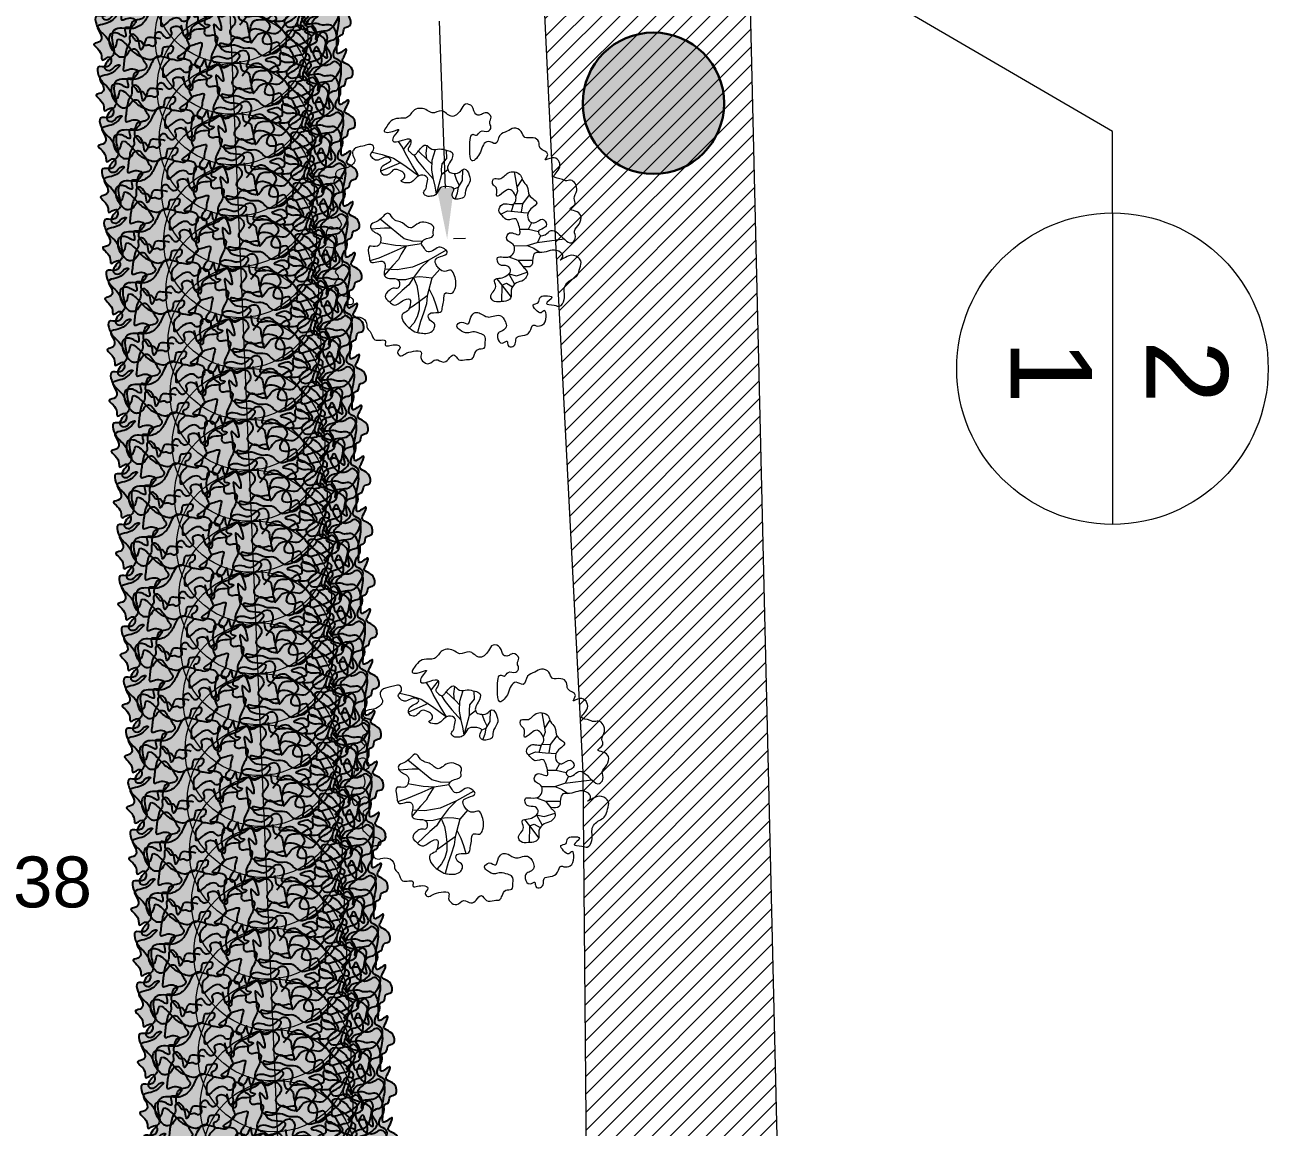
# Model space of a CAD drawing. Header units: metres. Extents: x 180 to 3220, y 13789 to 15035.
# Drawn here: x 746.47 to 758.67, y 14779.06 to 14789.88 of the extents above; entities that cross this region are included whole.
import ezdxf

# ---------------------------------------------------------------- set-up
doc = ezdxf.new("R2010")
doc.units = ezdxf.units.M
doc.header["$MEASUREMENT"] = 0
for name, color, linetype in [('0 Хранение снега', 7, 'Continuous'), ('02 Выноски план', 170, 'Continuous'), ('04 Дендроплан (растения)', 7, 'Continuous'), ('04 Дендроплан (существующие растения)', 7, 'Continuous'), ('04 Дендроплан (удаление)', 240, 'Continuous'), ('04 Посадки (привязки)', 7, 'Continuous'), ('50 Дендроплан (привязки)', 7, 'Continuous'), ('50 Дендроплан - Деревья вырубаемые', 7, 'Continuous')]:
    doc.layers.add(name, color=color, linetype=linetype)
doc.layers.get('50 Дендроплан - Деревья вырубаемые').off()
doc.styles.get("Standard").update_dxf_attribs({"font": 'arial.ttf'})
doc.dimstyles.get("Standard").update_dxf_attribs({"dimtxt": 0.18, "dimasz": 0.18, "dimexe": 0.18, "dimexo": 0.0625, "dimgap": 0.09, "dimtad": 0, "dimtih": 1, "dimtoh": 1, "dimdec": 4, "dimzin": 0, "dimdsep": 46, "dimtxsty": 'Standard', "dimcen": 0.09, "dimadec": 0, "dimazin": 0, "dimtfac": 1, "dimtdec": 4, "dimtofl": 0, "dimtmove": 0, "dimatfit": 3, "dimfxl": 1, "dimtolj": 1, "dimtzin": 0, "dimarcsym": 0})

# ---------------------------------------------------------------- blocks, each defined once
blk = doc.blocks.new('Кустарник 2 с половиной м желтый')
at = {"layer": '04 Дендроплан (растения)', "lineweight": 15, "true_color": 0xfcdf4f}
h = blk.add_hatch(color=41, dxfattribs=at)
edge = h.paths.add_edge_path()
edge.add_spline(control_points=[(-1.089, -0.544), (-1.109, -0.54), (-1.105, -0.598), (-1.157, -0.658), (-1.188, -0.541), (-1.256, -0.485), (-1.314, -0.42), (-1.336, -0.29), (-1.228, -0.332), (-1.178, -0.275), (-1.198, -0.186), (-1.292, -0.284), (-1.267, -0.154), (-1.408, -0.085), (-1.279, -0.076), (-1.28, 0.009), (-1.355, 0.09), (-1.21, 0.109), (-1.17, 0.145), (-1.118, 0.205), (-1.181, 0.207), (-1.192, 0.133), (-1.281, 0.156), (-1.264, 0.243), (-1.151, 0.299), (-1.211, 0.429), (-1.201, 0.556), (-1.088, 0.569), (-0.991, 0.547), (-0.876, 0.615), (-0.843, 0.709), (-0.79, 0.801), (-0.724, 0.779), (-0.628, 0.764), (-0.728, 0.701), (-0.718, 0.645), (-0.723, 0.556), (-0.636, 0.654), (-0.548, 0.683), (-0.508, 0.619), (-0.449, 0.639), (-0.437, 0.698), (-0.462, 0.779), (-0.628, 0.752), (-0.511, 0.826), (-0.443, 0.88), (-0.503, 0.953), (-0.462, 1.022), (-0.385, 1.065), (-0.323, 1.044), (-0.245, 1.1), (-0.34, 1.098), (-0.282, 1.195), (-0.276, 1.278), (-0.176, 1.291), (-0.096, 1.241), (-0.033, 1.305), (0.016, 1.343), (0.068, 1.347), (0.103, 1.304), (0.109, 1.249), (0.058, 1.17), (0.177, 1.18), (0.261, 1.188), (0.337, 1.113), (0.399, 1.151), (0.371, 1.193), (0.35, 1.238), (0.233, 1.242), (0.308, 1.272), (0.374, 1.3), (0.436, 1.209), (0.525, 1.238), (0.579, 1.2), (0.683, 1.184), (0.615, 1.121), (0.658, 1.044), (0.54, 1.043), (0.646, 0.993), (0.661, 0.927), (0.731, 0.896), (0.731, 0.805), (0.765, 0.85), (0.786, 0.908), (0.829, 0.81), (0.844, 0.75), (0.822, 0.673), (0.772, 0.65), (0.755, 0.587), (0.825, 0.55), (0.775, 0.391), (0.857, 0.565), (0.928, 0.479), (0.887, 0.404), (0.89, 0.312), (0.819, 0.246), (0.743, 0.24), (0.694, 0.193), (0.677, 0.123), (0.755, 0.092), (0.821, 0.127), (0.887, 0.083), (0.97, 0.118), (1.028, 0.03), (1.027, -0.055), (1.031, -0.112), (1.019, -0.227), (1.144, -0.098), (1.106, -0.207), (1.061, -0.266), (1.152, -0.292), (1.188, -0.345), (1.189, -0.423), (1.104, -0.421), (1.122, -0.502), (1.052, -0.509), (1.077, -0.581), (1.027, -0.631), (0.997, -0.734), (1.1, -0.748), (1.089, -0.834), (1.054, -0.888), (0.997, -0.975), (0.872, -0.947), (0.801, -1.05), (0.716, -1.094), (0.643, -1.11), (0.543, -1.146), (0.589, -1.037), (0.56, -0.952), (0.679, -0.949), (0.63, -1.028), (0.565, -1.07), (0.494, -1.147), (0.416, -1.19), (0.335, -1.215), (0.288, -1.161), (0.235, -1.116), (0.148, -1.142), (0.079, -1.087), (-0.002, -1.11), (-0.074, -1.124), (-0.129, -1.067), (-0.117, -1.001), (-0.164, -0.836), (-0.04, -1.016), (-0.078, -0.853), (-0.116, -0.779), (-0.175, -0.805), (-0.245, -0.838), (-0.238, -0.684), (-0.266, -0.81), (-0.332, -0.832), (-0.356, -0.766), (-0.29, -0.724), (-0.3, -0.656), (-0.255, -0.559), (-0.337, -0.593), (-0.393, -0.602), (-0.445, -0.654), (-0.44, -0.722), (-0.5, -0.763), (-0.551, -0.737), (-0.602, -0.742), (-0.621, -0.693), (-0.581, -0.682), (-0.556, -0.656), (-0.557, -0.596), (-0.609, -0.621), (-0.665, -0.611), (-0.659, -0.672), (-0.68, -0.715), (-0.729, -0.719), (-0.775, -0.752), (-0.837, -0.731), (-0.889, -0.709), (-0.938, -0.682), (-0.98, -0.632), (-1.027, -0.586), (-1.067, -0.549), (-1.089, -0.544)], knot_values=[0, 0, 0, 0, 0.061635, 0.104191, 0.20069, 0.287743, 0.399729, 0.481531, 0.568583, 0.635648, 0.684134, 0.764334, 0.826964, 0.950272, 1.013409, 1.080272, 1.168532, 1.247819, 1.394597, 1.409479, 1.427557, 1.524682, 1.581269, 1.619678, 1.756166, 1.893623, 2.000641, 2.078584, 2.195344, 2.310781, 2.440226, 2.513605, 2.588141, 2.646149, 2.719321, 2.804029, 2.845045, 2.921578, 3.054193, 3.074566, 3.134737, 3.183093, 3.249164, 3.363631, 3.441023, 3.532365, 3.596253, 3.6716, 3.744423, 3.848663, 3.888401, 3.929251, 4.013292, 4.105978, 4.181645, 4.269648, 4.365204, 4.412428, 4.465819, 4.500984, 4.571137, 4.634313, 4.70192, 4.823299, 4.931602, 4.963088, 4.996582, 5.056515, 5.138901, 5.167728, 5.247716, 5.353469, 5.422828, 5.495918, 5.573328, 5.628111, 5.697334, 5.757868, 5.811625, 5.918047, 5.97726, 6.040717, 6.066188, 6.114678, 6.180549, 6.273287, 6.345576, 6.393396, 6.433357, 6.515698, 6.599412, 6.705793, 6.763065, 6.840231, 6.950856, 7.030388, 7.110358, 7.17348, 7.231698, 7.28937, 7.379027, 7.44284, 7.507501, 7.617387, 7.685443, 7.768072, 7.824905, 7.922952, 7.986383, 8.046084, 8.12391, 8.190001, 8.250549, 8.306808, 8.375221, 8.415102, 8.465452, 8.547205, 8.634018, 8.711041, 8.772989, 8.852075, 8.921518, 9.065475, 9.156831, 9.281194, 9.341014, 9.409287, 9.513022, 9.567263, 9.647679, 9.681069, 9.793758, 9.910756, 9.986414, 10.076361, 10.126146, 10.194641, 10.276903, 10.373982, 10.431678, 10.526687, 10.577361, 10.643499, 10.756646, 10.842438, 10.960426, 11.017187, 11.086315, 11.126767, 11.211481, 11.288046, 11.339845, 11.377829, 11.455283, 11.528342, 11.600891, 11.66055, 11.710968, 11.793735, 11.850802, 11.906359, 11.97582, 12.014837, 12.053183, 12.080761, 12.123243, 12.164381, 12.20847, 12.254369, 12.311415, 12.350029, 12.388398, 12.451439, 12.512501, 12.571422, 12.629825, 12.68256, 12.767304, 12.837585, 12.837585, 12.837585, 12.837585], degree=3, periodic=0)
at = {"layer": '04 Дендроплан (растения)', "color": 7}
for points, knots in [([(-1.089, -0.544), (-1.109, -0.54), (-1.105, -0.598), (-1.157, -0.658), (-1.188, -0.541), (-1.256, -0.485), (-1.314, -0.42), (-1.336, -0.29), (-1.228, -0.332), (-1.178, -0.275), (-1.198, -0.186), (-1.292, -0.284), (-1.267, -0.154), (-1.408, -0.085), (-1.279, -0.076), (-1.28, 0.009), (-1.355, 0.09), (-1.21, 0.109), (-1.17, 0.145), (-1.118, 0.205), (-1.181, 0.207), (-1.192, 0.133), (-1.281, 0.156), (-1.264, 0.243), (-1.151, 0.299), (-1.211, 0.429), (-1.201, 0.556), (-1.088, 0.569), (-0.991, 0.547), (-0.876, 0.615), (-0.843, 0.709), (-0.79, 0.801), (-0.724, 0.779), (-0.628, 0.764), (-0.728, 0.701), (-0.718, 0.645), (-0.723, 0.556), (-0.636, 0.654), (-0.548, 0.683), (-0.508, 0.619), (-0.449, 0.639), (-0.437, 0.698), (-0.462, 0.779), (-0.628, 0.752), (-0.511, 0.826), (-0.443, 0.88), (-0.503, 0.953), (-0.462, 1.022), (-0.385, 1.065), (-0.323, 1.044), (-0.245, 1.1), (-0.34, 1.098), (-0.282, 1.195), (-0.276, 1.278), (-0.176, 1.291), (-0.096, 1.241), (-0.033, 1.305), (0.016, 1.343), (0.068, 1.347), (0.103, 1.304), (0.109, 1.249), (0.058, 1.17), (0.177, 1.18), (0.261, 1.188), (0.337, 1.113), (0.399, 1.151), (0.371, 1.193), (0.35, 1.238), (0.233, 1.242), (0.308, 1.272), (0.374, 1.3), (0.436, 1.209), (0.525, 1.238), (0.579, 1.2), (0.683, 1.184), (0.615, 1.121), (0.658, 1.044), (0.54, 1.043), (0.646, 0.993), (0.661, 0.927), (0.731, 0.896), (0.731, 0.805), (0.765, 0.85), (0.786, 0.908), (0.829, 0.81), (0.844, 0.75), (0.822, 0.673), (0.772, 0.65), (0.755, 0.587), (0.825, 0.55), (0.775, 0.391), (0.857, 0.565), (0.928, 0.479), (0.887, 0.404), (0.89, 0.312), (0.819, 0.246), (0.743, 0.24), (0.694, 0.193), (0.677, 0.123), (0.755, 0.092), (0.821, 0.127), (0.887, 0.083), (0.97, 0.118), (1.028, 0.03), (1.027, -0.055), (1.031, -0.112), (1.019, -0.227), (1.144, -0.098), (1.106, -0.207), (1.061, -0.266), (1.152, -0.292), (1.188, -0.345), (1.189, -0.423), (1.104, -0.421), (1.122, -0.502), (1.052, -0.509), (1.077, -0.581), (1.027, -0.631), (0.997, -0.734), (1.1, -0.748), (1.089, -0.834), (1.054, -0.888), (0.997, -0.975), (0.872, -0.947), (0.801, -1.05), (0.716, -1.094), (0.643, -1.11), (0.543, -1.146), (0.589, -1.037), (0.56, -0.952), (0.679, -0.949), (0.63, -1.028), (0.565, -1.07), (0.494, -1.147), (0.416, -1.19), (0.335, -1.215), (0.288, -1.161), (0.235, -1.116), (0.148, -1.142), (0.079, -1.087), (-0.002, -1.11), (-0.074, -1.124), (-0.129, -1.067), (-0.117, -1.001), (-0.164, -0.836), (-0.04, -1.016), (-0.078, -0.853), (-0.116, -0.779), (-0.175, -0.805), (-0.245, -0.838), (-0.238, -0.684), (-0.266, -0.81), (-0.332, -0.832), (-0.356, -0.766), (-0.29, -0.724), (-0.3, -0.656), (-0.255, -0.559), (-0.337, -0.593), (-0.393, -0.602), (-0.445, -0.654), (-0.44, -0.722), (-0.5, -0.763), (-0.551, -0.737), (-0.602, -0.742), (-0.621, -0.693), (-0.581, -0.682), (-0.556, -0.656), (-0.557, -0.596), (-0.609, -0.621), (-0.665, -0.611), (-0.659, -0.672), (-0.68, -0.715), (-0.729, -0.719), (-0.775, -0.752), (-0.837, -0.731), (-0.889, -0.709), (-0.938, -0.682), (-0.98, -0.632), (-1.027, -0.586), (-1.067, -0.549), (-1.089, -0.544)], [0, 0, 0, 0, 0.061635, 0.104191, 0.20069, 0.287743, 0.399729, 0.481531, 0.568583, 0.635648, 0.684134, 0.764334, 0.826964, 0.950272, 1.013409, 1.080272, 1.168532, 1.247819, 1.394597, 1.409479, 1.427557, 1.524682, 1.581269, 1.619678, 1.756166, 1.893623, 2.000641, 2.078584, 2.195344, 2.310781, 2.440226, 2.513605, 2.588141, 2.646149, 2.719321, 2.804029, 2.845045, 2.921578, 3.054193, 3.074566, 3.134737, 3.183093, 3.249164, 3.363631, 3.441023, 3.532365, 3.596253, 3.6716, 3.744423, 3.848663, 3.888401, 3.929251, 4.013292, 4.105978, 4.181645, 4.269648, 4.365204, 4.412428, 4.465819, 4.500984, 4.571137, 4.634313, 4.70192, 4.823299, 4.931602, 4.963088, 4.996582, 5.056515, 5.138901, 5.167728, 5.247716, 5.353469, 5.422828, 5.495918, 5.573328, 5.628111, 5.697334, 5.757868, 5.811625, 5.918047, 5.97726, 6.040717, 6.066188, 6.114678, 6.180549, 6.273287, 6.345576, 6.393396, 6.433357, 6.515698, 6.599412, 6.705793, 6.763065, 6.840231, 6.950856, 7.030388, 7.110358, 7.17348, 7.231698, 7.28937, 7.379027, 7.44284, 7.507501, 7.617387, 7.685443, 7.768072, 7.824905, 7.922952, 7.986383, 8.046084, 8.12391, 8.190001, 8.250549, 8.306808, 8.375221, 8.415102, 8.465452, 8.547205, 8.634018, 8.711041, 8.772989, 8.852075, 8.921518, 9.065475, 9.156831, 9.281194, 9.341014, 9.409287, 9.513022, 9.567263, 9.647679, 9.681069, 9.793758, 9.910756, 9.986414, 10.076361, 10.126146, 10.194641, 10.276903, 10.373982, 10.431678, 10.526687, 10.577361, 10.643499, 10.756646, 10.842438, 10.960426, 11.017187, 11.086315, 11.126767, 11.211481, 11.288046, 11.339845, 11.377829, 11.455283, 11.528342, 11.600891, 11.66055, 11.710968, 11.793735, 11.850802, 11.906359, 11.97582, 12.014837, 12.053183, 12.080761, 12.123243, 12.164381, 12.20847, 12.254369, 12.311415, 12.350029, 12.388398, 12.451439, 12.512501, 12.571422, 12.629825, 12.68256, 12.767304, 12.837585, 12.837585, 12.837585, 12.837585]), ([(0.736, 0.251), (0.74, 0.263), (0.752, 0.311), (0.633, 0.328), (0.72, 0.386), (0.75, 0.428), (0.771, 0.506), (0.683, 0.51), (0.694, 0.603), (0.598, 0.583), (0.533, 0.56), (0.484, 0.612), (0.507, 0.69), (0.629, 0.719), (0.544, 0.8), (0.533, 0.872), (0.435, 0.897), (0.414, 0.821), (0.324, 0.804), (0.343, 0.885), (0.357, 0.96), (0.282, 1.032), (0.212, 1.059), (0.142, 1.055), (0.109, 0.999), (0.16, 0.912), (0.058, 0.937), (0.023, 0.983), (-0.045, 0.961), (-0.057, 0.868), (-0.185, 0.94), (-0.149, 0.847), (-0.079, 0.825), (0.065, 0.83), (-0.008, 0.718), (-0.073, 0.707), (-0.13, 0.656), (-0.179, 0.722), (-0.235, 0.667), (-0.284, 0.643), (-0.344, 0.625), (-0.4, 0.595), (-0.442, 0.537), (-0.422, 0.43), (-0.505, 0.487), (-0.505, 0.542), (-0.521, 0.578), (-0.521, 0.594)], [0, 0, 0, 0, 0.039515, 0.124187, 0.193529, 0.245076, 0.309455, 0.373547, 0.432, 0.515329, 0.587711, 0.640318, 0.696289, 0.810562, 0.87463, 0.975445, 1.026252, 1.125262, 1.177225, 1.214366, 1.329161, 1.411583, 1.503728, 1.561118, 1.605714, 1.68364, 1.748811, 1.815724, 1.858894, 1.932639, 2.028574, 2.067156, 2.15751, 2.27018, 2.357134, 2.430483, 2.489245, 2.543924, 2.611399, 2.67538, 2.720283, 2.80083, 2.864286, 2.945361, 3.001407, 3.069014, 3.11738, 3.11738, 3.11738, 3.11738]), ([(0.096, -0.758), (0.105, -0.788), (0.094, -0.859), (0.192, -0.861), (0.193, -0.922), (0.214, -1.018), (0.221, -0.871), (0.305, -0.843), (0.39, -0.858), (0.435, -0.799), (0.524, -0.801), (0.456, -0.656), (0.56, -0.687), (0.606, -0.729), (0.662, -0.693), (0.741, -0.699), (0.753, -0.591), (0.86, -0.588), (0.858, -0.504), (0.827, -0.463), (0.788, -0.394), (0.732, -0.465), (0.652, -0.423), (0.672, -0.326), (0.702, -0.258), (0.736, -0.187), (0.697, -0.132), (0.623, -0.077), (0.532, -0.017), (0.488, 0.064), (0.381, 0.146), (0.508, 0.125), (0.544, 0.178), (0.617, 0.23), (0.541, 0.304), (0.44, 0.296), (0.461, 0.465), (0.356, 0.395), (0.261, 0.413), (0.292, 0.515), (0.379, 0.576), (0.289, 0.663), (0.223, 0.733), (0.128, 0.7), (0.095, 0.64), (0.064, 0.607), (0.053, 0.595)], [0, 0, 0, 0, 0.096565, 0.157341, 0.224117, 0.270893, 0.370858, 0.442792, 0.536306, 0.608894, 0.646407, 0.762996, 0.822977, 0.883526, 0.946536, 0.999043, 1.100514, 1.185498, 1.249882, 1.301885, 1.361202, 1.429422, 1.491394, 1.575229, 1.68944, 1.737777, 1.798335, 1.870755, 2.033608, 2.099877, 2.193785, 2.26587, 2.342454, 2.397568, 2.497715, 2.55312, 2.6773, 2.765085, 2.829533, 2.918859, 3.006591, 3.105393, 3.219159, 3.287235, 3.374016, 3.425019, 3.425019, 3.425019, 3.425019]), ([(-0.722, 0.458), (-0.745, 0.469), (-0.788, 0.465), (-0.86, 0.481), (-0.881, 0.419), (-0.923, 0.311), (-0.932, 0.427), (-0.951, 0.473), (-0.992, 0.511), (-1.043, 0.486), (-1.013, 0.422), (-1.06, 0.373), (-1.07, 0.313), (-1.083, 0.248), (-1.086, 0.2), (-1.097, 0.134), (-1.035, 0.163), (-0.995, 0.17), (-0.931, 0.144), (-0.965, 0.1), (-0.992, 0.061), (-1.067, 0.084), (-1.045, 0.024), (-1.04, -0.035), (-1.099, 0.005), (-1.139, 0.022), (-1.2, 0.016), (-1.215, -0.051), (-1.201, -0.119), (-1.156, -0.172), (-1.121, -0.215), (-1.075, -0.219), (-1.026, -0.203), (-1.012, -0.148), (-0.951, -0.129), (-0.917, -0.182), (-0.88, -0.223), (-0.864, -0.27), (-0.833, -0.3), (-0.851, -0.338), (-0.896, -0.355), (-0.965, -0.36), (-0.975, -0.431), (-0.992, -0.494), (-0.945, -0.521), (-0.929, -0.569), (-0.869, -0.542), (-0.852, -0.621), (-0.798, -0.588), (-0.768, -0.618), (-0.721, -0.599), (-0.729, -0.554), (-0.738, -0.518), (-0.728, -0.478), (-0.681, -0.462), (-0.659, -0.504), (-0.625, -0.539), (-0.578, -0.521), (-0.566, -0.48), (-0.594, -0.436), (-0.532, -0.404), (-0.479, -0.43), (-0.468, -0.471), (-0.456, -0.519), (-0.4, -0.488), (-0.434, -0.428), (-0.411, -0.371), (-0.419, -0.284), (-0.357, -0.297), (-0.306, -0.316), (-0.326, -0.382), (-0.278, -0.401), (-0.237, -0.433), (-0.269, -0.49), (-0.212, -0.516), (-0.173, -0.493), (-0.117, -0.515), (-0.129, -0.565), (-0.138, -0.623), (-0.178, -0.676), (-0.191, -0.742), (-0.155, -0.774), (-0.108, -0.767), (-0.086, -0.82), (-0.03, -0.8), (0.022, -0.782), (0.069, -0.824), (0.08, -0.88), (0.045, -0.921), (0.009, -0.965), (0.035, -1.006), (0.083, -1.028), (0.139, -1.043), (0.229, -1.003), (0.218, -1.097), (0.267, -1.027), (0.303, -0.978), (0.398, -0.971), (0.482, -0.997), (0.534, -0.935), (0.574, -0.873), (0.649, -0.848), (0.685, -0.796), (0.698, -0.741), (0.755, -0.737), (0.791, -0.768), (0.798, -0.832), (0.729, -0.859), (0.775, -0.935), (0.786, -0.817), (0.886, -0.82), (0.95, -0.772), (1.005, -0.718), (0.977, -0.657), (0.923, -0.601), (0.981, -0.549), (1.042, -0.55), (1.051, -0.486), (1.064, -0.423), (1.077, -0.353), (1.059, -0.289), (1.004, -0.248), (0.959, -0.297), (0.903, -0.306), (0.844, -0.279), (0.815, -0.232), (0.783, -0.162), (0.851, -0.152), (0.876, -0.194), (0.955, -0.256), (0.914, -0.138), (0.933, -0.072), (0.882, -0.01), (0.816, 0.015), (0.756, 0.024), (0.724, 0.044), (0.714, 0.047)], [0, 0, 0, 0, 0.076348, 0.137294, 0.184053, 0.272968, 0.338396, 0.414387, 0.454233, 0.484731, 0.555911, 0.611711, 0.675054, 0.741347, 0.807018, 0.846193, 0.887745, 0.951995, 0.997513, 1.043606, 1.083157, 1.141488, 1.192448, 1.228734, 1.281549, 1.331129, 1.386059, 1.432404, 1.518003, 1.592858, 1.645275, 1.67892, 1.727153, 1.790419, 1.832666, 1.890132, 1.955244, 2.007796, 2.041633, 2.071017, 2.117097, 2.189132, 2.249218, 2.316327, 2.363542, 2.399812, 2.443377, 2.505936, 2.552562, 2.579837, 2.623488, 2.664128, 2.700823, 2.742591, 2.776082, 2.823251, 2.867658, 2.912646, 2.947522, 2.987626, 3.042394, 3.098967, 3.14449, 3.17888, 3.217793, 3.271768, 3.348835, 3.420269, 3.461001, 3.511739, 3.565714, 3.61737, 3.648137, 3.71342, 3.75057, 3.800436, 3.852338, 3.88427, 3.940905, 4.035624, 4.086459, 4.125478, 4.163918, 4.216297, 4.255911, 4.32343, 4.374861, 4.425464, 4.48343, 4.537267, 4.573612, 4.613901, 4.69579, 4.765606, 4.809973, 4.854072, 4.926952, 5.029346, 5.113566, 5.168992, 5.255366, 5.341238, 5.391165, 5.449621, 5.490482, 5.539879, 5.583481, 5.661131, 5.6962, 5.760436, 5.859072, 5.961323, 6.012102, 6.069897, 6.145781, 6.208359, 6.255779, 6.30992, 6.373349, 6.465128, 6.51742, 6.575399, 6.631903, 6.69083, 6.741497, 6.817217, 6.871831, 6.916231, 6.962478, 7.029269, 7.110796, 7.191188, 7.257333, 7.327455, 7.407784, 7.439591, 7.439591, 7.439591, 7.439591])]:
    blk.add_open_spline(points, degree=3, knots=knots, dxfattribs=at)
blk = doc.blocks.new('*U54')
at = {"layer": '04 Дендроплан (растения)', "lineweight": 15, "rotation": 87.54670193755652}
blk.add_blockref('Кустарник 2 с половиной м желтый', (0, 0), dxfattribs=at)
blk = doc.blocks.new('*U55')
at = {"layer": '04 Дендроплан (растения)', "color": 0, "linetype": 'ByBlock', "lineweight": -2, "rotation": 272.4532980624435}
for p in [(748.461, 14790.785), (748.483, 14790.286), (748.504, 14789.786), (748.526, 14789.287), (748.547, 14788.787), (748.568, 14788.288), (748.59, 14787.788), (748.611, 14787.289), (748.633, 14786.789), (748.654, 14786.29), (748.675, 14785.79), (748.697, 14785.291), (748.718, 14784.791), (748.74, 14784.291), (748.761, 14783.792), (748.782, 14783.292), (748.804, 14782.793), (748.825, 14782.293), (748.847, 14781.794), (748.868, 14781.294), (748.889, 14780.795), (748.911, 14780.295), (748.932, 14779.796), (748.954, 14779.296), (748.975, 14778.796), (748.996, 14778.297), (749.018, 14777.797)]:
    blk.add_blockref('*U54', p, dxfattribs=at)
blk = doc.blocks.new('A$C442D7FB9')
at = {"layer": '04 Дендроплан (удаление)', "lineweight": 30}
h = blk.add_hatch(color=0, dxfattribs=at)
h.dxf.hatch_style = 1
edge = h.paths.add_edge_path()
edge.add_arc((0, 0), 0.5, 0, 360)
at = {"layer": '04 Дендроплан (удаление)', "color": 0, "lineweight": 30}
blk.add_circle((0, 0), 0.5, dxfattribs=at)
blk = doc.blocks.new('*D93')
at = {"layer": '50 Дендроплан (привязки)', "color": 0, "lineweight": 0, "ltscale": 4}
for p, q in [((750.5, 14792.75), (750.617, 14792.754)), ((750.455, 14792.248), (750.514, 14790.61)), ((750.597, 14788.282), (750.538, 14789.92)), ((750.677, 14787.785), (750.795, 14787.789))]:
    blk.add_line(p, q, dxfattribs=at)
at = {"layer": '50 Дендроплан (привязки)', "color": 0, "lineweight": 5, "ltscale": 4}
for points in [[(750.538, 14792.251), (750.372, 14792.245), (750.437, 14792.748)], [(750.68, 14788.285), (750.514, 14788.279), (750.615, 14787.782)]]:
    blk.add_solid(points, dxfattribs=at)
at = {"layer": '50 Дендроплан (привязки)', "color": 0, "ltscale": 4, "insert": (750.526, 14790.265), "char_height": 0.5, "attachment_point": 5}
blk.add_mtext('\\A1;4.97', dxfattribs=at)
blk = doc.blocks.new('Лиственное дерево существующее')
at = {"color": 114, "lineweight": 0}
for p, q in [((-0.799, 1.368), (-0.859, 1.458)), ((-0.751, 1.267), (-0.799, 1.368)), ((-0.782, 1.333), (-0.669, 1.479)), ((-0.427, 1.275), (-0.411, 1.393)), ((-1.275, 1.287), (-1.119, 1.252)), ((-1.119, 1.252), (-0.938, 1.195)), ((-0.938, 1.195), (-0.761, 1.08)), ((-0.639, 1.076), (-0.751, 1.267)), ((-0.62, 1.247), (-0.563, 1.155)), ((-0.403, 1.17), (-0.548, 1.306)), ((-0.415, 1.181), (-0.427, 1.275)), ((-0.332, 1.162), (-0.28, 1.33)), ((-0.173, 1.105), (-0.103, 1.192)), ((-0.103, 1.192), (-0.105, 1.321)), ((-0.829, 1.124), (-1.138, 0.99)), ((-0.761, 1.08), (-0.541, 0.917)), ((-0.541, 0.917), (-0.639, 1.076)), ((-0.563, 1.155), (-0.46, 1.026)), ((-0.46, 1.026), (-0.309, 0.866)), ((-0.334, 1.1), (-0.403, 1.17)), ((-0.337, 1.006), (-0.332, 1.162)), ((-0.309, 0.866), (-0.337, 1.006)), ((-0.183, 1.016), (-0.173, 1.105)), ((-0.18, 0.943), (-0.183, 1.016)), ((-0.18, 0.943), (-0.086, 1.015)), ((0.145, 0.845), (0.151, 1.018)), ((1.012, 0.68), (0.961, 0.98)), ((-0.285, 0.754), (-0.309, 0.866)), ((-0.266, 0.631), (-0.221, 0.786)), ((-0.221, 0.786), (-0.18, 0.943)), ((0.058, 0.845), (0.018, 0.955)), ((0.098, 0.768), (0.058, 0.845)), ((0.08, 0.738), (0.145, 0.845)), ((1.002, 0.737), (1.083, 0.859)), ((-0.266, 0.631), (-0.285, 0.754)), ((0.011, 0.712), (0.08, 0.738)), ((0.027, 0.553), (0.067, 0.65)), ((0.067, 0.65), (0.08, 0.738)), ((0.98, 0.595), (1.012, 0.68)), ((1.191, 0.617), (1.088, 0.479)), ((0.912, 0.363), (0.952, 0.477)), ((1.088, 0.479), (0.952, 0.477)), ((1.088, 0.479), (1.064, 0.348)), ((-0.976, 0.096), (-1.147, 0.235)), ((0.748, 0.317), (0.854, 0.368)), ((0.854, 0.368), (1.012, 0.353)), ((1.012, 0.353), (1.103, 0.344)), ((1.103, 0.344), (1.176, 0.338)), ((-1.081, 0.093), (-1.287, 0.08)), ((-0.973, 0.093), (-1.081, 0.093)), ((-0.885, 0.021), (-0.976, 0.096)), ((-0.772, -0.073), (-0.885, 0.021)), ((1.044, 0.078), (1.18, 0.078)), ((1.18, 0.078), (1.236, 0.183)), ((1.18, 0.078), (1.336, 0.043)), ((-1.091, -0.147), (-1.147, -0.134)), ((-0.91, -0.179), (-1.091, -0.147)), ((-0.739, -0.188), (-0.931, -0.27)), ((-0.739, -0.188), (-0.91, -0.179)), ((-0.739, -0.188), (-0.821, -0.312)), ((-0.638, -0.11), (-0.772, -0.073)), ((-0.5, -0.151), (-0.739, -0.188)), ((-0.489, -0.116), (-0.638, -0.11)), ((0.953, -0.18), (1.158, -0.176)), ((1.158, -0.176), (1.317, -0.128)), ((1.158, -0.176), (1.267, -0.218)), ((1.317, -0.128), (1.739, -0.074)), ((1.328, -0.127), (1.373, -0.019)), ((-1.169, -0.374), (-1.309, -0.418)), ((-0.931, -0.27), (-1.169, -0.374)), ((-0.821, -0.312), (-0.86, -0.395)), ((-0.113, -0.252), (-0.386, -0.406)), ((0.87, -0.356), (1.013, -0.408)), ((1.267, -0.218), (1.367, -0.287)), ((-0.95, -0.489), (-1.084, -0.647)), ((-0.882, -0.56), (-1.076, -0.551)), ((-0.86, -0.395), (-0.95, -0.489)), ((-0.641, -0.519), (-0.882, -0.56)), ((-0.386, -0.406), (-0.641, -0.519)), ((-0.514, -0.534), (-0.624, -0.681)), ((-0.386, -0.406), (-0.514, -0.534)), ((-0.212, -0.551), (-0.335, -0.691)), ((1.013, -0.408), (1.247, -0.408)), ((1.013, -0.408), (1.096, -0.512)), ((-0.75, -0.714), (-0.864, -0.716)), ((-0.624, -0.681), (-0.75, -0.714)), ((-0.624, -0.681), (-0.699, -0.796)), ((-0.525, -0.67), (-0.624, -0.681)), ((-0.624, -0.681), (-0.572, -0.807)), ((-0.427, -0.678), (-0.525, -0.67)), ((-0.335, -0.691), (-0.427, -0.678)), ((-0.335, -0.691), (-0.408, -0.969)), ((0.682, -0.698), (0.762, -0.798)), ((0.762, -0.798), (0.835, -0.77)), ((0.835, -0.77), (0.929, -0.824)), ((0.873, -0.622), (0.961, -0.786)), ((0.873, -0.622), (0.993, -0.651)), ((0.993, -0.651), (1.163, -0.596)), ((-0.804, -0.883), (-0.997, -1.067)), ((-0.699, -0.796), (-0.804, -0.883)), ((-0.572, -0.807), (-0.55, -0.923)), ((-0.55, -0.923), (-0.535, -1.06)), ((-0.408, -0.969), (-0.532, -1.058)), ((-0.408, -0.969), (-0.422, -1.093)), ((-0.381, -0.865), (-0.316, -0.99)), ((0.762, -0.798), (0.755, -1.059)), ((0.762, -0.798), (0.907, -0.988)), ((-0.629, -1.132), (-0.696, -1.173)), ((-0.532, -1.058), (-0.629, -1.132)), ((-0.535, -1.06), (-0.535, -1.187)), ((-0.422, -1.093), (-0.47, -1.242)), ((-0.316, -0.99), (-0.275, -1.107)), ((-0.275, -1.107), (-0.238, -1.23)), ((-0.566, -1.298), (-0.622, -1.395)), ((-0.535, -1.187), (-0.566, -1.298)), ((-0.47, -1.242), (-0.515, -1.373)), ((-0.622, -1.395), (-0.691, -1.474)), ((-0.515, -1.373), (-0.564, -1.545))]:
    blk.add_line(p, q, dxfattribs=at)
for points, knots in [([(-1.863, -0.802), (-1.881, -0.757), (-1.747, -0.684), (-1.911, -0.574), (-1.692, -0.517), (-1.79, -0.294), (-1.907, -0.385), (-1.984, -0.55), (-2.059, -0.321), (-1.999, -0.175), (-1.894, -0.235), (-1.819, -0.16), (-1.828, -0.083), (-1.849, 0.055), (-2.007, -0.094), (-1.999, 0.047), (-1.938, 0.153), (-1.832, 0.046), (-1.733, 0.144), (-1.793, 0.214), (-1.838, 0.303), (-1.955, 0.22), (-1.946, 0.341), (-1.898, 0.392), (-1.788, 0.464), (-1.907, 0.519), (-1.872, 0.623), (-1.76, 0.663), (-1.864, 0.745), (-1.889, 0.84), (-1.824, 0.904), (-1.659, 0.854), (-1.891, 0.903), (-1.808, 1.034), (-1.683, 1.022), (-1.589, 1.081), (-1.522, 1.172), (-1.609, 1.251), (-1.548, 1.37), (-1.423, 1.371), (-1.266, 1.445), (-1.233, 1.311), (-1.326, 1.255), (-1.263, 1.188), (-1.194, 1.144), (-1.114, 1.199), (-1.035, 1.222), (-0.951, 1.163), (-1.052, 1.106), (-1.123, 1.075), (-1.151, 0.983), (-1.088, 0.91), (-0.99, 0.942), (-0.937, 1.041), (-0.833, 0.999), (-0.758, 0.957), (-0.756, 0.875), (-0.858, 0.837), (-0.695, 0.783), (-0.611, 0.852), (-0.527, 0.951), (-0.375, 0.902), (-0.426, 0.79), (-0.418, 0.708), (-0.488, 0.654), (-0.425, 0.592), (-0.354, 0.593), (-0.251, 0.613), (-0.225, 0.746), (-0.105, 0.754), (0.053, 0.733), (-0.044, 0.628), (0.019, 0.538), (0.099, 0.557), (0.195, 0.575), (0.173, 0.707), (0.273, 0.796), (0.262, 0.925), (0.181, 1.071), (0.093, 0.951), (-0.002, 0.952), (-0.083, 0.981), (-0.098, 1.072), (-0.033, 1.146), (0.02, 1.288), (-0.113, 1.322), (-0.213, 1.354), (-0.344, 1.304), (-0.427, 1.44), (-0.522, 1.344), (-0.56, 1.288), (-0.617, 1.228), (-0.671, 1.281), (-0.73, 1.337), (-0.664, 1.401), (-0.662, 1.525), (-0.806, 1.471), (-0.975, 1.423), (-0.933, 1.56), (-0.796, 1.69), (-0.974, 1.592), (-1.114, 1.604), (-1.027, 1.718), (-0.966, 1.811), (-0.835, 1.824), (-0.696, 1.818), (-0.625, 1.999), (-0.435, 1.978), (-0.317, 1.874), (-0.169, 1.993), (-0.037, 1.791), (0.118, 1.927), (0.171, 2.072), (0.331, 2.017), (0.32, 1.881), (0.433, 1.862), (0.5, 1.939), (0.63, 1.849), (0.551, 1.757), (0.61, 1.682), (0.54, 1.583), (0.423, 1.658), (0.38, 1.528), (0.285, 1.601), (0.255, 1.442), (0.259, 1.344), (0.267, 1.066), (0.442, 1.277), (0.452, 1.397), (0.554, 1.491), (0.691, 1.367), (0.706, 1.583), (0.847, 1.604), (0.949, 1.69), (1.08, 1.634), (1.107, 1.482), (1.251, 1.539), (1.364, 1.464), (1.332, 1.318), (1.543, 1.296), (1.4, 1.122), (1.6, 1.263), (1.746, 1.049), (1.497, 0.884), (1.694, 0.879), (1.77, 0.828), (1.885, 0.882), (1.984, 0.691), (1.87, 0.579), (1.951, 0.461), (1.781, 0.392), (1.935, 0.365), (2.026, 0.299), (1.993, 0.151), (1.874, 0.063), (1.942, -0.057), (1.852, -0.164), (1.705, -0.058), (1.57, 0.123), (1.46, -0.006), (1.368, -0.037), (1.309, 0.063), (1.418, 0.081), (1.488, 0.156), (1.387, 0.288), (1.293, 0.151), (1.168, 0.211), (1.158, 0.338), (1.232, 0.414), (1.37, 0.508), (1.152, 0.589), (1.19, 0.754), (1.08, 0.827), (1.07, 0.942), (0.965, 0.989), (0.834, 0.976), (0.764, 0.841), (0.611, 0.902), (0.608, 0.768), (0.711, 0.734), (0.641, 0.537), (0.789, 0.661), (0.881, 0.732), (0.967, 0.639), (0.997, 0.553), (0.953, 0.449), (0.855, 0.484), (0.758, 0.479), (0.688, 0.371), (0.775, 0.293), (0.847, 0.19), (0.983, 0.282), (1.029, 0.149), (1.046, 0.081), (1.054, -0.055), (0.876, 0.088), (0.805, -0.111), (0.954, -0.136), (0.971, -0.254), (0.916, -0.36), (0.806, -0.365), (0.663, -0.342), (0.715, -0.526), (0.851, -0.462), (0.924, -0.585), (0.833, -0.657), (0.756, -0.694), (0.608, -0.696), (0.717, -0.859), (0.553, -0.942), (0.629, -1.071), (0.741, -1.059), (0.834, -1.056), (0.93, -0.996), (0.884, -0.867), (0.981, -0.75), (1.119, -0.739), (1.208, -0.591), (1.044, -0.489), (1.259, -0.545), (1.236, -0.392), (1.278, -0.271), (1.407, -0.301), (1.52, -0.244), (1.647, -0.243), (1.757, -0.342), (1.628, -0.447), (1.834, -0.304), (1.938, -0.341), (2.024, -0.427), (1.983, -0.534), (1.959, -0.679), (1.81, -0.72), (1.719, -0.862), (1.775, -0.997), (1.685, -1.157), (1.583, -1.102), (1.385, -1.113), (1.618, -0.979), (1.443, -0.96), (1.345, -0.98), (1.358, -1.093), (1.215, -1.09), (1.3, -1.192), (1.368, -1.263), (1.45, -1.161), (1.466, -1.327), (1.427, -1.431), (1.321, -1.45), (1.23, -1.407), (1.216, -1.557), (1.107, -1.596), (0.975, -1.601), (0.989, -1.703), (0.947, -1.778), (0.841, -1.769), (0.866, -1.645), (0.75, -1.749), (0.684, -1.637), (0.696, -1.538), (0.781, -1.521), (0.846, -1.457), (0.816, -1.355), (0.745, -1.251), (0.631, -1.287), (0.523, -1.314), (0.445, -1.241), (0.335, -1.218), (0.262, -1.295), (0.252, -1.455), (0.133, -1.345), (0.026, -1.44), (0.118, -1.522), (0.208, -1.565), (0.318, -1.52), (0.405, -1.554), (0.514, -1.588), (0.498, -1.691), (0.507, -1.814), (0.369, -1.786), (0.336, -1.883), (0.301, -1.974), (0.195, -1.957), (0.081, -2.01), (0.01, -1.844), (-0.069, -1.968), (-0.163, -2.035), (-0.279, -1.927), (-0.37, -2.065), (-0.477, -2.008), (-0.522, -1.934), (-0.473, -1.822), (-0.649, -1.838), (-0.74, -1.86), (-0.831, -1.93), (-0.905, -1.848), (-0.791, -1.771), (-0.94, -1.709), (-1.095, -1.791), (-1.036, -1.621), (-1.266, -1.715), (-1.272, -1.547), (-1.369, -1.482), (-1.348, -1.343), (-1.503, -1.274), (-1.621, -1.34), (-1.705, -1.268), (-1.734, -1.19), (-1.693, -1.089), (-1.578, -1.13), (-1.56, -1.01), (-1.655, -0.965), (-1.758, -0.976), (-1.811, -0.902), (-1.875, -0.857), (-1.857, -0.816), (-1.863, -0.802)], [0, 0, 0, 0, 0.144623, 0.231167, 0.368861, 0.533358, 0.626687, 0.740408, 0.935226, 1.031861, 1.128241, 1.198256, 1.294402, 1.368689, 1.507955, 1.574673, 1.679777, 1.79119, 1.883627, 1.959993, 2.039207, 2.131319, 2.201489, 2.277769, 2.379891, 2.45347, 2.54984, 2.629417, 2.713756, 2.836131, 2.877797, 2.974434, 3.098533, 3.174839, 3.310795, 3.448506, 3.489216, 3.62255, 3.689433, 3.833718, 3.988827, 4.05943, 4.152735, 4.217846, 4.281087, 4.383199, 4.466591, 4.525335, 4.60464, 4.706041, 4.777196, 4.850967, 4.941557, 5.035937, 5.13954, 5.219117, 5.28068, 5.339424, 5.435055, 5.564599, 5.681514, 5.792988, 5.892227, 5.976975, 6.036908, 6.095646, 6.173749, 6.252212, 6.380922, 6.484525, 6.602635, 6.692872, 6.777965, 6.844717, 6.928444, 7.02051, 7.167213, 7.282, 7.407383, 7.507264, 7.609206, 7.678412, 7.741177, 7.842553, 7.980652, 8.063007, 8.187574, 8.307662, 8.420868, 8.524456, 8.606097, 8.65359, 8.733663, 8.78115, 8.875736, 8.947733, 9.070923, 9.223371, 9.297752, 9.425798, 9.577891, 9.656402, 9.742281, 9.880076, 10.010368, 10.101704, 10.271449, 10.469408, 10.556507, 10.704089, 10.878467, 11.055291, 11.171089, 11.284149, 11.417731, 11.482645, 11.567427, 11.68373, 11.77169, 11.843492, 11.921933, 12.039354, 12.124248, 12.185085, 12.279334, 12.442083, 12.611011, 12.797738, 12.921046, 13.015017, 13.129765, 13.27535, 13.406716, 13.521304, 13.644281, 13.753137, 13.886642, 13.991763, 14.093139, 14.248215, 14.338926, 14.451134, 14.636917, 14.813923, 14.953979, 15.006047, 15.083831, 15.270441, 15.402543, 15.48891, 15.598301, 15.682028, 15.794092, 15.927518, 16.058446, 16.173604, 16.260996, 16.378012, 16.633999, 16.747204, 16.817387, 16.885538, 16.980265, 17.054418, 17.157369, 17.299589, 17.380857, 17.502298, 17.608515, 17.708493, 17.875073, 18.018008, 18.132164, 18.220812, 18.330672, 18.42764, 18.594846, 18.685597, 18.781631, 18.83834, 18.974753, 19.095535, 19.196942, 19.302834, 19.396624, 19.471771, 19.573189, 19.64865, 19.757506, 19.853667, 19.959896, 20.083661, 20.173311, 20.285247, 20.335982, 20.497146, 20.604648, 20.73546, 20.822811, 20.919446, 21.052361, 21.138111, 21.251311, 21.378508, 21.468801, 21.559641, 21.663684, 21.760796, 21.866457, 22.044178, 22.114637, 22.23047, 22.341438, 22.400666, 22.529106, 22.668332, 22.783263, 22.938439, 23.01956, 23.126312, 23.267144, 23.355432, 23.45979, 23.589203, 23.728577, 23.835857, 23.898351, 24.043906, 24.189962, 24.256212, 24.371649, 24.490581, 24.67199, 24.766696, 24.956099, 25.083087, 25.169948, 25.292933, 25.419422, 25.526836, 25.615518, 25.691414, 25.778638, 25.869312, 25.961297, 26.024928, 26.121298, 26.263466, 26.360434, 26.407027, 26.517617, 26.650303, 26.74818, 26.826653, 26.905094, 26.978885, 27.046871, 27.126191, 27.241376, 27.314599, 27.389769, 27.472839, 27.551312, 27.683547, 27.788448, 27.871841, 27.999501, 28.077604, 28.175679, 28.291585, 28.394565, 28.492933, 28.567087, 28.697918, 28.77954, 28.894137, 28.975271, 29.07451, 29.169691, 29.264917, 29.370694, 29.435998, 29.525045, 29.645134, 29.756428, 29.862319, 29.956635, 30.074745, 30.200153, 30.306664, 30.366297, 30.449133, 30.570729, 30.713328, 30.79014, 30.852634, 30.945669, 31.037541, 31.189615, 31.243213, 31.410359, 31.536232, 31.621622, 31.733558, 31.886269, 32.00739, 32.09115, 32.172123, 32.250875, 32.347965, 32.418568, 32.512539, 32.612542, 32.705135, 32.769699, 32.813194, 32.813194, 32.813194, 32.813194]), ([(-0.602, -1.531), (-0.637, -1.511), (-0.708, -1.467), (-0.788, -1.386), (-0.835, -1.244), (-0.712, -1.219), (-0.678, -1.13), (-0.654, -0.981), (-0.819, -1.048), (-0.915, -1.145), (-1.007, -1.056), (-1.104, -0.978), (-1.018, -0.888), (-0.949, -0.836), (-0.841, -0.875), (-0.83, -0.671), (-0.981, -0.711), (-1.12, -0.654), (-1.057, -0.535), (-1.096, -0.37), (-1.312, -0.5), (-1.319, -0.325), (-1.366, -0.145), (-1.189, -0.222), (-1.133, -0.117), (-1.133, 0.017), (-1.282, 0.029), (-1.313, 0.162), (-1.188, 0.195), (-1.12, 0.258), (-1.017, 0.368), (-0.96, 0.246), (-0.88, 0.2), (-0.773, 0.186), (-0.694, 0.064), (-0.588, 0.147), (-0.489, 0.209), (-0.378, 0.177), (-0.291, 0.112), (-0.324, 0.045), (-0.292, -0.066), (-0.449, -0.048), (-0.518, -0.154), (-0.453, -0.207), (-0.425, -0.292), (-0.309, -0.266), (-0.239, -0.183), (-0.144, -0.218), (-0.058, -0.305), (-0.195, -0.348), (-0.301, -0.387), (-0.272, -0.491), (-0.218, -0.55), (-0.136, -0.606), (-0.023, -0.531), (0.024, -0.659), (0.046, -0.756), (0.034, -0.851), (-0.017, -0.955), (-0.152, -0.883), (-0.141, -1.045), (-0.171, -1.124), (-0.178, -1.235), (-0.287, -1.228), (-0.413, -1.238), (-0.379, -1.369), (-0.286, -1.387), (-0.29, -1.469), (-0.332, -1.538), (-0.429, -1.563), (-0.519, -1.55), (-0.579, -1.545), (-0.602, -1.531)], [0, 0, 0, 0, 0.119147, 0.244704, 0.355195, 0.456841, 0.525213, 0.64652, 0.761794, 0.906015, 0.999107, 1.102214, 1.21292, 1.287506, 1.35766, 1.479239, 1.62773, 1.713089, 1.858081, 1.936445, 2.136108, 2.227757, 2.383509, 2.506371, 2.592801, 2.687321, 2.856666, 2.919037, 3.017629, 3.155387, 3.246677, 3.353704, 3.442539, 3.52579, 3.669986, 3.756325, 3.869148, 4.011227, 4.081037, 4.138722, 4.206699, 4.365743, 4.440415, 4.505889, 4.585073, 4.671725, 4.788569, 4.878809, 4.948708, 5.073582, 5.166391, 5.253695, 5.327262, 5.415765, 5.519566, 5.621336, 5.725491, 5.831081, 5.911981, 6.005594, 6.125346, 6.227321, 6.306075, 6.391977, 6.508685, 6.596002, 6.686109, 6.737432, 6.809051, 6.915906, 7.005912, 7.085383, 7.085383, 7.085383, 7.085383])]:
    blk.add_open_spline(points, degree=3, knots=knots, dxfattribs=at)
blk = doc.blocks.new('*D243')
at = {"layer": '50 Дендроплан (привязки)', "color": 0, "lineweight": 0, "ltscale": 4}
for p, q in [((747.778, 14805.24), (745.072, 14805.126)), ((745.273, 14804.634), (746.239, 14781.811)), ((747.234, 14758.298), (746.268, 14781.12)), ((749.781, 14757.905), (747.075, 14757.791))]:
    blk.add_line(p, q, dxfattribs=at)
at = {"layer": '50 Дендроплан (привязки)', "color": 0, "lineweight": 5, "ltscale": 4}
for points in [[(745.356, 14804.637), (745.19, 14804.63), (745.252, 14805.133)], [(747.317, 14758.301), (747.151, 14758.294), (747.255, 14757.798)]]:
    blk.add_solid(points, dxfattribs=at)
at = {"layer": '50 Дендроплан (привязки)', "color": 0, "ltscale": 4, "insert": (746.254, 14781.466), "char_height": 0.5, "attachment_point": 5}
blk.add_mtext('\\A1;47.38', dxfattribs=at)
blk = doc.blocks.new('*U244')
at = {"layer": '04 Посадки (привязки)', "color": 85, "lineweight": 20, "true_color": 0x5c9d58}
blk.add_circle((0, 0), 0.75, dxfattribs=at)
blk = doc.blocks.new('*U245')
at = {"layer": '50 Дендроплан (привязки)', "color": 0, "linetype": 'ByBlock', "lineweight": -2, "rotation": 272.4231702591341}
for p in [(748.475, 14790.257), (748.496, 14789.757), (748.517, 14789.258), (748.538, 14788.758), (748.56, 14788.259), (748.581, 14787.759), (748.602, 14787.26), (748.623, 14786.76), (748.644, 14786.261), (748.665, 14785.761), (748.686, 14785.261), (748.708, 14784.762), (748.729, 14784.262), (748.75, 14783.763), (748.771, 14783.263), (748.792, 14782.764), (748.813, 14782.264), (748.834, 14781.765), (748.855, 14781.265), (748.877, 14780.765), (748.898, 14780.266), (748.919, 14779.766), (748.94, 14779.267), (748.961, 14778.767)]:
    blk.add_blockref('*U244', p, dxfattribs=at)

msp = doc.modelspace()

# ---------------------------------------------------------------- hatches: boundary and pattern name
at = {"layer": '0 Хранение снега', "lineweight": 5}
h = msp.add_hatch(dxfattribs=at)
h.set_pattern_fill('ANSI31', color=1)
h.paths.add_polyline_path([(754.371, 14757.068), (753.227, 14805.581), (751.114, 14805.841), (751.236, 14802.482), (751.347, 14797.72), (751.437, 14792.781), (751.673, 14787.877), (751.947, 14782.548), (751.989, 14777.626), (751.904, 14772.651), (752.502, 14767.552), (752.451, 14762.391), (752.477, 14757.186), (752.484, 14756.786)])

# ---------------------------------------------------------------- linework, layer by layer
at = {"layer": '0 Хранение снега', "color": 1, "lineweight": 5, "true_color": 0xf11009}
msp.add_lwpolyline([(754.371, 14757.068), (753.227, 14805.581), (751.114, 14805.841), (751.236, 14802.482), (751.347, 14797.72), (751.437, 14792.781), (751.673, 14787.877), (751.947, 14782.548), (751.989, 14777.626), (751.904, 14772.651), (752.502, 14767.552), (752.451, 14762.391), (752.477, 14757.186), (752.484, 14756.786)], close=True, dxfattribs=at)
at = {"layer": '02 Выноски план', "color": 84, "lineweight": 20}
msp.add_lwpolyline([(749.844, 14757.908), (747.841, 14805.243), (750.178, 14809.728), (750.178, 14810.528)], dxfattribs=at)
at = {"layer": '02 Выноски план', "color": 144, "lineweight": 20}
for points in [[(757.146, 14788.837), (750.437, 14792.748)], [(757.146, 14788.037), (757.146, 14788.837)], [(757.146, 14788.037), (757.146, 14784.979)]]:
    msp.add_lwpolyline(points, dxfattribs=at)
msp.add_circle((757.146, 14786.508), 1.529, dxfattribs=at)

# ---------------------------------------------------------------- block references
at = {"layer": '04 Дендроплан (растения)', "color": 2, "lineweight": 0}
msp.add_blockref('*U55', (0, 0), dxfattribs=at)
at = {"layer": '04 Дендроплан (существующие растения)', "lineweight": 0, "xscale": 0.6250000000001705, "yscale": 0.6250000000001705, "zscale": 0.6250000000001705}
for p in [(750.675, 14787.828), (750.947, 14782.518)]:
    msp.add_blockref('Лиственное дерево существующее', p, dxfattribs=at)
at = {"layer": '50 Дендроплан (привязки)', "color": 4, "lineweight": 5}
msp.add_blockref('*U245', (0, 0), dxfattribs=at)
at = {"layer": '50 Дендроплан - Деревья вырубаемые', "color": 0, "xscale": 1.387412866280584, "yscale": 1.387412866280584, "zscale": 1.387412866280584}
msp.add_blockref('A$C442D7FB9', (752.64, 14789.114), dxfattribs=at)

# ---------------------------------------------------------------- texts
at = {"layer": '02 Выноски план', "color": 144, "lineweight": 20, "insert": (758.28, 14788.24), "char_height": 0.8, "attachment_point": 1, "rotation": 270}
msp.add_mtext_dynamic_manual_height_columns('\\pxqc;{\\C0;2\\P1}', width=3.52484, gutter_width=0.5, heights=[-2.14], dxfattribs=at)

# ---------------------------------------------------------------- dimensions: what is measured, and where the dimension line sits
at = {"layer": '50 Дендроплан (привязки)', "ltscale": 4}
for p1, p2, distance, picture, middle in [((747.841, 14805.243), (749.844, 14757.908), -2.591, '*D243', (746.254, 14781.466)), ((750.437, 14792.748), (750.615, 14787.782), 0, '*D93', (750.526, 14790.265))]:
    dim = msp.add_aligned_dim(p1=p1, p2=p2, distance=distance, dimstyle='Standard', override={"dimtxt": 0.5, "dimasz": 0.5, "dimdec": 2, "dimlwd": 0, "dimlwe": 0}, dxfattribs=at)
    dim.commit()
    dim.dimension.update_dxf_attribs({"geometry": picture, "text_midpoint": middle})

doc.saveas('drawing.dxf')
